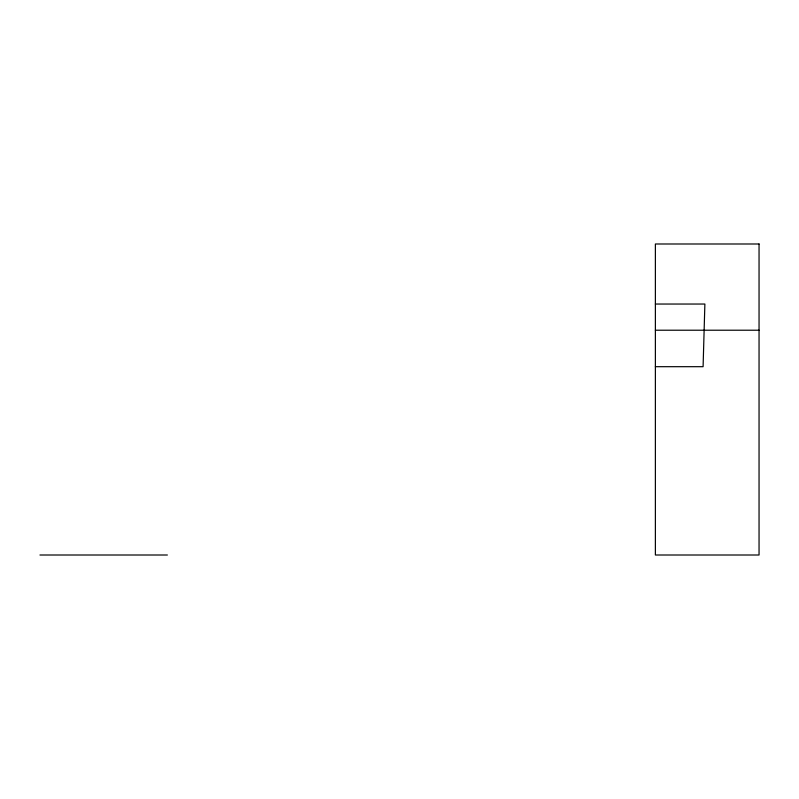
<?xml version="1.0" encoding="UTF-8"?>
<svg xmlns="http://www.w3.org/2000/svg" width="799" height="799" viewBox="0 0 799 799"><rect width="100%" height="100%" fill="white"/><g stroke="black" fill="none" stroke-linecap="round" stroke-linejoin="round"><path stroke-width="1.2" d="M655.38 304.039L704.878 304.039L703.09 366.691L655.38 366.691M655.38 330.217L759.05 330.217M39.95 555.005L167.381 555.005M759.05 243.995L655.38 243.995L655.38 555.005L759.05 555.005L759.05 243.995"/></g></svg>
